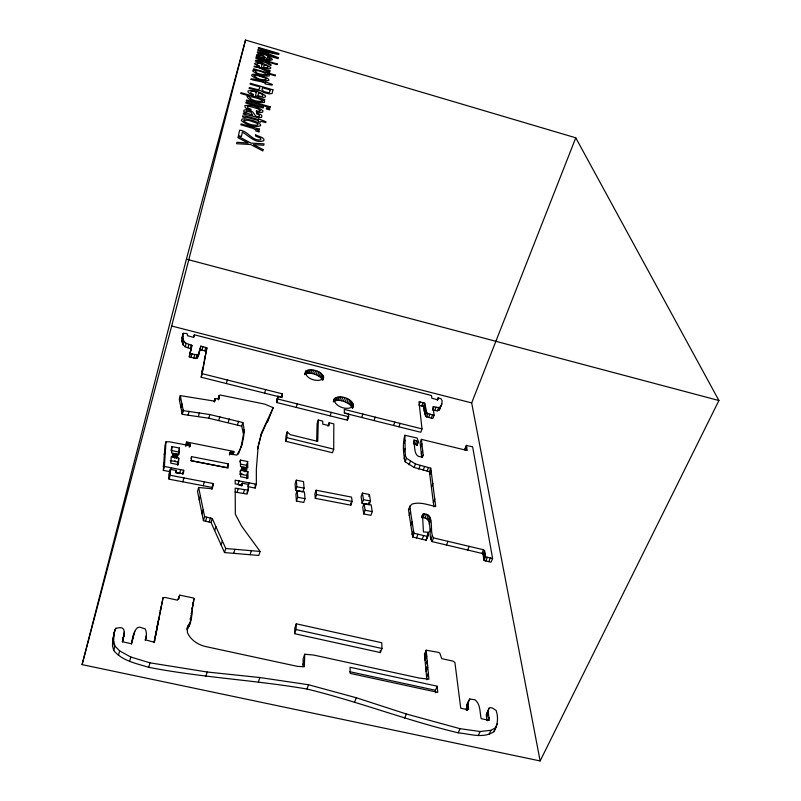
<?xml version="1.0" encoding="UTF-8"?>
<svg xmlns="http://www.w3.org/2000/svg" width="801" height="801" viewBox="0 0 801 801"><rect width="100%" height="100%" fill="white"/><g stroke="black" fill="none" stroke-linecap="round" stroke-linejoin="round"><path stroke-width="1.2" d="M249.241 482.863L248.05 486.688L255.149 488.059L256.34 484.235L256.35 469.156L258.122 447.178L261.727 432.39L273.181 407.689L264.71 404.105L220.245 395.043L219.134 395.464L218.102 399.058M185.602 445.817L186.653 442.012L233.762 451.434C234.443 454.237 228.786 450.242 230.037 453.716L236.786 455.158C242.773 445.877 245.807 433.411 242.843 422.538L209.852 414.548L183.269 410.613L180.265 395.624L214.858 401.181L215.038 398.568L219.063 398.968L219.134 395.464M255.149 488.059L255.159 484.565M228.205 463.819L228.195 468.034L191.329 460.835L191.539 456.63L228.205 463.819L227.073 467.624L190.458 460.475M329.131 422.718L329.091 425.701L322.723 424.119L322.783 421.146L318.297 420.024L317.727 441.421L290.282 434.663L287.229 431.919L286.077 435.524L285.687 441.261L332.485 452.735L333.707 449.151L333.827 423.889L329.131 422.718L327.949 426.232M344.31 413.116L420.745 432.28L422.017 428.905L344.32 409.391L344.35 412.845L348.575 413.907L348.625 416.74L347.434 420.195L276.605 402.502L277.887 396.175L282.182 397.246L282.453 393.862L202.162 373.677L206.888 347.874L200.841 346.132L198.217 356.475L197.206 358.047L195.865 358.538L189.256 356.896L191.91 345.391L186.132 343.329L184.06 341.496L182.888 338.192L183.149 333.306L187.044 333.546L187.584 335.729L193.712 337.391L194.263 334.938L195.003 334.968L430.668 395.293L431.489 395.614L431.849 398.257L436.805 399.529L437.596 399.669L438.237 397.827L441.041 398.768L442.132 400.76L441.812 404.034L439.338 409.962L437.366 410.843L432.49 410.042M276.605 402.502L277.887 396.175M186.653 442.012L186.743 443.143L190.348 444.355L190.278 445.726L169.381 441.802L165.987 441.812L164.395 466.452L183.689 470.257L183.349 473.852L176.31 472.47L176.37 470.477L170.303 469.356L170.172 475.253L213.026 483.514L212.385 488.79L198.638 487.489L197.507 491.413L203.434 520.68L211.053 522.512L224.52 552.57L258.813 555.453L260.115 551.448L241.772 526.347L235.324 514.212L235.194 488.109L248.24 490.242L247.038 494.097L235.053 492.054M213.026 483.514L211.834 489.071L212.986 485.176M486.928 720.7L486.397 714.512L488.9 708.274L490.312 707.573L492.365 708.024L496.119 710.457C498.552 717.446 497.751 725.336 493.887 731.673C483.303 738.902 469.786 733.876 458.182 732.825C407.078 720.57 358.037 701.436 306.983 689.03C254.438 680.019 201.061 677.526 148.696 667.303C136.46 663.458 122.253 661.015 113.722 650.482L112.52 645.766C114.954 640.199 112.551 633.501 115.855 628.264L120.18 627.604L122.343 628.074L123.815 629.596L124.375 633.631L122.523 641.781L131.574 643.754C133.256 638.387 132.846 631.759 137.412 627.764L139.484 627.103L145.131 628.835C147.014 632.239 146.533 636.264 145.532 639.869L154.273 642.262L163.094 597.646L165.266 597.486L177.462 600.179L179.774 595.153L193.722 598.067L194.132 598.838C190.958 608.72 193.672 621.125 186.843 629.646M112.52 645.766L112.671 639.999L114.843 629.956M316.635 441.431L317.136 423.539L318.297 420.024M488.9 708.274L488.119 711.959L489.371 720.359L481.181 718.677C479.699 712.339 480.69 704.189 474.943 699.774L469.726 699.033C467.494 701.956 468.134 705.871 468.685 709.245L467.614 709.676L460.735 708.194L454.908 662.497L453.226 661.175L441.741 658.632L439.699 652.915L438.237 652.334L426.172 650.192L428.885 679.238L419.083 678.026L313.712 655.058L304.75 654.217L304.32 666.722L297.411 666.372L206.057 646.637C198.177 644.905 190.788 640.179 187.434 632.64L187.334 627.343L190.418 622.177M302.938 666.752L303.229 658.422L304.75 654.217M256.34 484.235L235.154 480.169L235.224 483.854L242.182 485.176L242.182 483.183L248.13 484.345L248.24 490.242M294.568 633.681L294.838 627.954L296.29 623.809L381.737 642.742L382.007 648.5L380.395 652.575L294.568 633.681L296.04 629.516L296.29 623.809M178.793 458.132L178.363 464.66L170.773 463.178L171.264 456.66L178.793 458.132L177.502 465.271M179.454 448.069L179.034 454.427L171.544 452.955L172.025 446.598L179.454 448.069L178.182 455.088M285.687 441.261L286.838 437.636L287.229 431.919M211.875 487.398L169.091 479.188L169.231 473.281L170.303 469.356M170.483 471.749L163.334 470.367L164.956 445.646L165.987 441.812M421.777 516.515L423.238 514.002C435.784 513.381 428.685 531.353 433.521 537.902L483.534 549.756L484.585 550.688L483.033 554.342L484.124 560.55L491.023 562.182L492.605 558.507L472.63 446.818L466.362 445.446L467.243 450.512L421.386 439.359L423.178 455.048L422.287 456.65C412.976 458.292 415.238 445.236 413.737 439.939L418.492 441.691L417.081 438.017L404.845 435.273C402.583 443.624 403.143 453.416 405.146 461.766L414.157 467.474L429.426 471.659L433.902 506.873M282.453 393.862L281.371 397.346L201.181 377.231L206.888 347.874M468.275 706.152L466.442 710.237L466.723 705.18L468.545 701.105M422.487 514.693L423.449 531.934L428.435 532.264L427.804 536.079L426.012 540.174L412.685 537.02L408.49 509.837L409.882 506.202L412.004 504.119C419.934 501.506 427.984 504.92 435.714 506.542L430.768 468.174L415.489 463.979L406.457 458.272L405.286 455.298L404.845 435.273M244.315 429.626L241.051 447.469L242.172 443.754M189.256 356.896L191.91 345.391M189.116 626.482L190.948 618.833M190.468 618.022L190.248 619.393L191.539 615.108M192.12 607.729L191.89 609.14L193.171 604.885M192.59 604.745L192.861 603.083M426.342 539.784L428.074 534.517M153.952 642.572L163.094 597.646M131.284 643.994L134.858 631.408M122.303 641.851L122.753 639.899M257.532 448.6L261.727 432.39M200.841 346.132L197.206 358.047M246.738 469.917C246.878 467.704 242.763 466.492 241.572 468.315C241.491 472.31 248.71 468.685 246.157 471.819M82.082 664.62L186.403 259.154L245.537 40.05L575.769 137.802L718.918 400.52L540.134 760.95L82.082 664.62L171.674 326.017L245.537 40.05M190.978 348.856L185.201 346.803L183.139 344.971L181.977 341.657L181.807 338.112L183.149 333.306M181.977 341.657L182.888 338.192M183.139 344.971L184.06 341.496M185.201 346.803L186.132 343.329M187.955 347.844L188.886 344.37M190.338 348.525L191.269 345.051M193.652 337.221L194.263 334.938M112.671 639.999L113.862 635.553M115.855 628.264L113.652 634.392M190.328 351.749L191.259 348.265M189.467 355.564L190.408 352.07M164.185 454.788L165.226 450.913M180.265 395.624L179.284 399.288L182.258 414.317L208.811 418.222L241.752 426.182L243.214 433.301M191.038 357.346L191.98 353.842M179.594 400.89L180.585 397.216M163.194 466.522L164.245 462.618M113.722 650.482L114.933 646.007L113.722 641.301M163.334 470.367L164.395 466.452M193.812 358.047L194.753 354.543L198.157 354.553M180.906 407.529L181.907 403.844M172.025 446.598L170.983 450.442L178.403 451.904M195.865 358.538L196.816 355.043M182.107 413.576L183.119 409.862M182.258 414.317L183.269 410.613M198.217 356.475L200.05 349.576M172.125 456.47C177.952 446.928 179.684 464.18 172.656 454.537M124.335 632.149L123.164 638.057L124.375 633.631M172.365 456.26L172.886 454.317M172.676 456.079L173.196 454.147M118.428 655.388L119.659 650.913L114.933 646.007M201.902 350.107L202.843 346.643M123.054 638.787L123.965 635.463M172.786 456.93L173.577 454.027M122.463 641.581L123.074 639.358M173.216 456.86L174.007 453.957M173.697 456.84L174.488 453.947M169.091 475.183L170.162 471.258M174.207 456.88L174.998 453.987M168.871 477.987L169.952 474.052M171.013 469.786L171.554 467.834M174.478 457.952L175.539 454.087M169.091 479.188L170.172 475.253M174.988 458.112L176.04 454.247M205.937 351.329L204.796 350.838L205.747 347.384M175.709 457.341L176.51 454.447M176.12 457.581L176.921 454.688M188.115 414.988L189.136 411.283M176.47 457.842L177.271 454.948M176.751 458.132L177.542 455.238M177.211 457.461L177.742 455.529M204.315 359.369L205.276 355.884M201.822 371.734L202.793 368.2M201.181 377.231L202.162 373.677M175.83 472.43L176.37 470.477M175.88 472.8L176.42 470.848M185.802 445.827L186.603 442.963M132.345 639.208L133.837 633.561M185.942 446.007L186.743 443.143M131.754 641.891L132.986 637.466M180.686 469.606L179.604 473.501L176.18 472.84M187.664 445.516L188.195 443.614M189.096 447.008L189.897 444.154M129.562 661.516L130.803 657.04L119.659 650.913M189.817 446.257L190.348 444.355M189.787 446.888L190.318 444.986M198.408 416.43L199.439 412.735M182.598 474.152L183.689 470.257M183.059 473.511L183.609 471.559M353.241 406.267C353.221 398.518 339.033 393.782 333.927 399.409C334.918 406.898 347.614 411.083 353.241 406.267L352.46 408.54M182.818 481.812L183.92 477.897M190.998 458.552L191.539 456.63M145.231 640.079L146.423 635.353M145.281 640.219L145.912 638.017M208.811 418.222L209.852 414.548M214.137 401.621L215.038 398.568M214.368 401.922L214.878 400.11M218.413 399.829L219.094 397.426M160.16 610.682L161.401 606.367M226.333 383.539L227.344 380.004M157.967 621.956L159.219 617.611M157.216 625.791L158.468 621.446M156.575 629.115L157.827 624.76M155.734 633.421L156.996 629.045M155.414 635.083L156.676 630.707M154.603 639.258L155.865 634.873M154.162 642.592L154.793 640.389M218.783 420.265L219.834 416.6M148.696 667.303L149.987 662.838L207.209 672.009L259.894 677.546L308.555 684.755L356.285 697.751L406.377 714.001L460.044 728.68L480.129 731.513L490.943 730.302L495.799 727.578M199.199 499.784L200.35 495.839M203.234 485.716L204.365 481.822M228.205 422.487L229.276 418.833M202.042 513.801L203.204 509.816L198.638 487.489M178.413 599.278L179.044 597.145M178.523 599.408L179.774 595.153M203.434 520.68L204.615 516.675L203.204 509.816M205.597 521.191L206.778 517.196M237.466 424.951L238.558 421.296M209.241 522.062L210.423 518.067L212.245 518.517L225.762 548.515L224.52 552.57M229.476 454.197L230.037 452.315M229.426 455.018L230.257 452.195M231.229 454.187L231.789 452.305M211.053 522.512L212.245 518.517M232.851 454.317L233.762 451.434M232.921 454.758L233.762 451.934M233.201 454.277L233.762 452.405M241.752 426.182L242.843 422.538M193.502 600.96L194.132 598.838M214.678 530.592L215.88 526.587M192.781 604.515L193.742 601.331M192.761 605.596L193.401 603.473M191.139 613.856L192.42 609.581M187.174 628.565L188.145 625.331M191.119 615.879L191.759 613.736M188.105 627.854L189.406 623.538M239.849 461.987L240.42 460.094L247.669 461.526L247.799 467.914L240.5 466.482L240.42 460.094M239.96 472.099L240.54 470.197L247.869 471.629L248.01 478.187L240.61 476.745L240.54 470.197M264.6 393.131L265.672 389.626M241.602 469.566L242.182 467.674M241.952 469.446L242.533 467.544M242.363 469.366L242.943 467.474M239.129 480.9L237.957 484.745L242.443 485.606M242.533 470.297L243.394 467.454M243.023 470.337L243.894 467.494M243.544 470.437L244.415 467.594M237.126 492.204L238.297 488.34M221.116 544.98L222.348 540.945M244.045 470.598L244.916 467.754M244.215 471.739L245.376 467.944M246.578 468.495L246.518 465.291L247.669 461.526M244.916 471.028L245.787 468.185M245.276 471.288L246.147 468.445M245.567 471.579L246.438 468.735M241.301 486.067L242.182 483.183M241.572 485.526L242.162 483.604M246.067 470.928L246.648 469.036M246.768 478.718L246.708 475.434L247.869 471.629M243.354 493.396L244.545 489.531M257.552 449.031L258.122 447.178M260.605 436.034L268.645 418.412M273.181 407.689L267.534 422.007M247.028 492.735L248.23 488.89M276.735 400.48L277.827 396.966M276.615 401.822L277.707 398.307M281.652 397.206L282.373 394.883M233.692 553.341L234.953 549.296M181.807 338.112L183.059 336.46M205.817 676.394L207.209 672.009M304.951 373.526L305.662 371.284C311.369 367.629 325.596 371.744 322.993 379.924M304.59 374.648L306.443 370.683M305.371 374.047L306.413 373.606L307.484 370.242M296.21 407.399L297.331 403.904M306.413 373.606L307.694 373.336L308.765 369.972M250.092 554.723L251.384 550.698M307.694 373.336L309.166 373.236L310.237 369.882M309.166 373.236L310.798 373.326L311.879 369.972M310.798 373.326L312.57 373.596L313.642 370.242M312.57 373.596L314.403 374.067L315.484 370.713M323.664 376.74L322.563 380.095L320.44 377.181L316.155 374.688L317.246 371.334M317.767 375.429L318.858 372.075M319.209 376.27L320.3 372.916M320.44 377.181L321.531 373.827M321.431 378.142L322.523 374.788M322.152 379.123L323.244 375.759M296.34 480.179L295.098 483.924L295.609 490.492L302.838 491.894L304.09 488.139L303.509 481.581L296.34 480.179L296.861 486.728L295.609 490.492M297.161 490.552L295.909 494.327L296.43 501.066L303.749 502.467L305.021 498.683L304.43 491.954L297.161 490.552L297.702 497.271L296.43 501.066M333.627 400.85L334.387 398.578M333.246 401.992L335.168 397.907M330.082 415.859L331.244 412.395M334.027 401.321L335.098 400.82L336.24 397.406M335.098 400.82L336.42 400.5L337.561 397.096M336.42 400.5L337.952 400.37L339.093 396.966M337.952 400.37L339.664 400.44L340.805 397.036M339.664 400.44L341.506 400.72L342.658 397.316M341.506 400.72L343.449 401.211L344.6 397.807M353.381 404.315L352.21 407.719L349.867 404.545L345.301 401.862L346.453 398.467M316.125 490.232L314.853 493.967L315.294 498.322L350.838 505.181L352.17 501.456L351.549 497.111L316.125 490.232L316.575 494.567L315.294 498.322M347.013 402.653L348.165 399.258M323.734 377.682C319.679 383.749 304.05 378.743 305.662 371.284M348.545 403.554L349.707 400.16M349.867 404.545L351.028 401.141M350.948 405.576L352.11 402.182M347.424 419.444L348.605 415.989M351.739 406.648L352.911 403.243M258.403 681.871L259.894 677.546M352.72 407.619L353.501 405.346M361.722 417.481L362.913 414.057M374.047 420.565L375.258 417.161M362.412 493.106L361.091 496.79L362.122 503.378L369.161 504.74L370.503 501.046L369.411 494.477L362.412 493.106L363.454 499.674L362.122 503.378M303.008 664.65L304.54 660.424M364.065 503.509L362.713 507.213L363.764 513.972L370.893 515.343L372.265 511.619L371.143 504.88L364.065 503.509L365.126 510.247L363.764 513.972M393.601 425.471L394.843 422.077M368.75 496.31L369.411 494.477M398.858 426.793L400.1 423.399M306.983 689.03L308.555 684.755M403.654 443.864L404.926 440.42M434.102 415.208L427.934 413.626L426.713 412.585L424.73 403.163L420.225 402.012L419.003 405.296L423.509 406.447L425.461 415.889L426.693 416.941L432.85 418.512L434.102 415.208L432.991 406.668L438.608 407.579L440.58 406.698L441.812 404.034M403.794 452.044L405.076 448.57M421.767 406.007L422.988 402.723M403.984 458.793L405.286 455.298M423.509 406.447L424.73 403.163M423.759 408.37L424.991 405.086M423.989 410.222L425.221 406.928M405.146 461.766L406.457 458.272M424.15 411.584L425.391 408.28M413.807 442.583L414.658 440.3M424.61 413.957L425.852 410.653M425.461 415.889L426.713 412.585M415.288 444.485L416.58 441.061M426.693 416.941L427.934 413.626M409.041 464.8L410.352 461.306M413.376 443.724L416.941 445.136L418.222 441.711M416.941 445.136L418.492 441.691M428.705 417.461L429.947 414.147M421.386 439.359L420.104 442.773L421.726 457.361M432.9 408.951L433.721 406.768M437.326 400.25L438.237 397.827L437.516 400.009M493.887 731.673L497.231 723.784M431.298 418.112L432.55 414.808M420.595 447.228L421.897 443.804M434.783 410.543L436.024 407.268M414.157 467.474L415.489 463.979M437.366 410.843L438.608 407.579M421.346 453.917L422.648 450.462M439.338 409.962L440.58 406.698M422.297 457.361L423.178 455.048M418.833 469.056L420.165 465.561M423.188 470.127L424.53 466.633M409.161 515.433L410.573 511.779L409.882 506.202M427.073 471.088L428.425 467.594M429.426 471.659L430.768 468.174M429.997 474.242L431.349 470.748M410.653 525.446L412.084 521.761L410.573 511.779M412.034 534.447L413.486 530.733L412.084 521.761M431.529 487.048L432.9 483.514M412.685 537.02L414.127 533.306L413.486 530.733M421.616 517.606L422.327 515.774M423.238 514.002L421.817 517.646C434.382 517.035 427.213 535.048 432.049 541.606L481.982 553.411L483.033 554.342M423.168 517.456L424.59 513.811M416.52 537.932L417.982 534.217M425.061 517.877L426.492 514.232M540.134 760.95L471.669 402.913L575.769 137.802M354.623 701.986L356.285 697.751M426.843 518.748L428.275 515.113M433.381 502.507L434.783 498.923M428.165 519.899L429.596 516.255M428.835 521.151L430.267 517.506M422.177 539.273L423.639 535.559M429.176 524.184L430.628 520.53M427.263 535.649L428.435 532.264M426.012 540.174L427.804 536.079M430.037 531.834L431.489 528.159M466.653 447.098L465.311 450.452L465.031 448.81L466.362 445.446M466.763 445.346L465.031 448.81M430.858 539.243L432.33 535.549M432.049 541.606L433.521 537.902M238.348 454.117L240.6 448.58M446.487 545.02L447.979 541.326M467.674 550.027L469.206 546.362M426.833 679.769L424.49 654.207L426.172 650.192M424.72 656.69L426.402 652.665M424.93 659.003L426.613 654.978M425.051 660.304L426.733 656.279M425.481 664.98L427.173 660.945M404.615 718.197L406.377 714.001M425.892 669.456L427.594 665.401M426.062 671.318L427.764 667.263M426.613 677.396L428.335 673.331M481.982 553.411L483.534 549.756M483.464 556.865L485.026 553.201M483.924 559.539L485.486 555.864L484.585 550.688M484.124 560.55L485.486 555.864M485.837 560.96L487.409 557.286M488.77 561.651L490.342 557.977M435.634 692.745L435.394 690.272L437.146 686.187L350.067 667.253L350.147 673.391L437.767 692.364L437.146 686.187M469.726 699.033L466.723 705.18M466.282 708.585L468.114 704.5M466.372 709.656L468.195 705.511M467.063 710.457L468.435 707.393M458.182 732.825L460.044 728.68M486.397 714.512L488.26 710.447M486.257 716.024L488.119 711.959M478.227 735.638L480.129 731.513M486.487 717.696L488.36 713.621M487.549 720.68L488.96 717.616M489.041 734.417L490.943 730.302M408.49 509.837L409.902 508.445M424.49 654.207L425.151 653.806M175.479 460.965L174.528 460.996M225.762 548.515L260.115 551.448M297.702 497.271L305.021 498.683M365.126 510.247L372.265 511.619M296.861 486.728L304.09 488.139M363.454 499.674L370.503 501.046M316.575 494.567L352.17 501.456M170.213 460.535L177.722 461.997M239.379 474.002L246.708 475.434M240.49 464.109L246.518 465.291M420.225 402.012L418.963 401.762L422.017 428.905M349.677 671.689L435.394 690.272M296.04 629.516L382.007 648.5M485.696 556.875L492.605 558.507M414.127 533.306L427.474 536.47M204.615 516.675L210.423 518.067M276.806 399.679L277.777 399.919M286.838 437.636L333.707 449.151M277.697 398.988L348.625 416.74M243.043 474.372L241.602 473.852M190.197 353.391L194.753 354.543M199.9 349.596L204.796 350.838M171.674 326.017L471.669 402.913M186.403 259.154L718.918 400.52M130.803 657.04L149.987 662.838M314.403 374.067L316.155 374.688M343.449 401.211L345.301 401.862M416.75 443.904L417.211 445.116M368.8 502.537L369.161 504.74M350.538 502.998L350.838 505.181M380.285 650.272L380.395 652.575M347.404 418.072L347.434 420.195M258.052 57.422L256.18 57.111L256.33 56.34L258.533 56.641L256.4 54.959C260.966 50.653 265.451 59.955 269.977 59.424L270.017 58.533L267.514 57.312L267.634 56.691L271.449 58.323L272.36 59.715L269.747 60.516L258.052 57.422M250.963 79.179C254.177 81.161 260.826 80.581 265.351 83.214L265.211 83.945L272.13 85.186L272.26 84.415L265.612 81.822L265.491 82.443L253.276 78.929L250.963 79.179M245.416 114.393L243.234 114.082L243.444 113.051L246.007 113.331L243.574 111.209C244.075 108.135 249.261 110.608 251.254 111.129C254.848 112.2 254.328 118.358 259.314 116.345L259.384 115.154L256.5 113.682L256.66 112.851L261.076 114.793L261.907 115.734L261.637 117.367L257.972 117.627L245.416 114.393M242.543 116.195L242.663 116.986L245.056 117.667L245.847 117.016L258.343 120.53L258.172 121.412L260.635 122.122L260.796 121.241L265.792 122.663L265.942 121.732L258.653 118.858L258.513 119.599L245.096 115.825L242.543 116.195M263.068 149.587L262.838 150.968L250.643 144.52L236.595 143.709L236.926 142.288L248.15 143.049L237.957 137.712L238.267 136.36L250.923 143.099L264.02 143.85L263.779 145.271L253.496 144.621L263.068 149.587M269.777 108.976L269.627 109.867L266.332 108.916L266.493 108.035L269.777 108.976M270.137 106.813L269.987 107.674L246.328 100.856L246.518 100.015L270.137 106.813M272.941 89.822L272.14 93.457L269.276 93.937L264.06 92.606L260.625 90.703L249.111 88.601L249.351 87.519L257.682 89.612L259.464 88.931L259.864 86.949L250.122 84.115L250.323 83.254L272.941 89.822M275.434 75.174L275.314 75.885L267.424 73.572L269.056 74.663L269.336 75.915C263.719 76.746 257.181 74.443 252.726 71.029L252.986 70.178L255.489 70.047L253.456 69.457L253.607 68.786L275.434 75.174M277.206 63.98L277.096 64.651L264.831 61.046L271.058 64.741L270.898 65.632L265.401 62.348L255.339 61.156L255.539 60.275L263.619 61.297L255.96 58.433L256.1 57.782L277.206 63.98M278.257 57.612L278.087 58.663L257.291 52.526L257.451 51.845L274.953 57.021L257.792 50.333L257.952 49.622L275.614 53.226L258.292 48.13L258.443 47.459L278.938 53.507L278.768 54.538L261.066 50.924L278.257 57.612M270.157 89.932L269.607 92.455L268.625 92.746L263.879 91.574L262.037 89.712L262.428 87.689L270.157 89.932M259.374 129.071L259.204 129.992L256.05 129.091L259.093 131.044L259.194 131.965L255.93 131.044L255.829 129.992L253.246 128.44L240.881 124.826L241.101 123.865L259.374 129.071M269.967 70.768L269.837 71.449L267.113 70.658L269.767 72.24C266.893 72.671 259.464 66.173 254.037 66.863L254.207 66.153L269.967 70.768M263.279 107.104L263.118 107.985L245.837 103.019L246.037 102.138L263.279 107.104M264.66 99.524L264.51 100.335L262.257 99.684L264.58 101.417L264.51 102.398C259.123 103.119 248.65 101.417 246.978 96.27L249.461 96.01L240.741 93.487L240.941 92.666L264.66 99.524M255.639 134.928L255.449 135.94L260.736 138.263L260.756 139.845C251.995 141.306 248.09 130.773 239.669 130.193L238.438 135.609L241.421 136.46L242.373 132.125C248.821 135.78 255.509 143.96 263.799 140.726L263.95 139.294L262.348 137.642L255.639 134.928M256.47 110.918L256.3 111.78L260.495 112.541L262.588 112.2L263.028 110.949C258.393 106.833 250.993 104.541 244.876 105.602L245.246 107.484A6.258 1.832 16.4 0 0 247.869 109.086L250.843 110.208L251.023 109.347L248.05 108.025L247.299 106.533A3.755 1.101 16.4 0 1 249.141 106.313L257.962 108.746L260.475 110.738L259.234 111.329L256.47 110.918M258.503 92.986L257.962 95.679C264.03 98.032 264.901 94.208 258.503 92.986M264.14 64.881L263.679 67.204C268.826 69.667 269.947 65.582 264.14 64.881M256.27 92.315L255.529 95.88L263.609 97.452L265.381 96.981L265.612 96C261.136 92.055 254.007 89.752 248.11 90.853L247.97 91.985L249.471 93.397L253.296 95.159L253.466 94.348C247.419 92.666 252.485 89.712 256.27 92.315M262.067 64.25L261.426 67.324L268.906 68.856L270.538 68.496L270.748 67.644C266.953 64.621 257.812 60.355 254.398 63.79L258.453 66.323L259.354 66.653L259.504 65.952C253.877 64.37 258.603 61.907 262.067 64.25M260.575 125.457L260.335 125.937C254.087 127.599 245.997 124.866 241.351 120.52L242.182 118.979L245.687 118.828L253.296 120.651L258.242 122.763A7.77 2.343 16.4 0 1 260.515 124.836L260.575 125.457M268.766 80.09L268.555 80.47C262.888 81.582 255.97 79.219 251.614 75.534L252.325 74.313L255.429 74.303L266.643 77.857A6.939 1.872 16.7 0 1 268.695 79.589L268.766 80.09M244.135 120.3L243.975 121.131C247.599 123.965 253.106 125.767 257.692 125.076L257.882 124.235A4.305 1.302 16.4 0 0 256.05 122.813L248.35 120.3L244.135 120.3M254.077 75.444C255.299 78.498 263.879 81.131 266.343 79.029A3.845 1.031 16.7 0 0 264.69 77.827L257.812 75.574L254.077 75.444M267.154 74.773C248.871 74.403 254.798 65.872 267.154 74.773M262.237 101.106L261.987 101.457C258.152 101.507 250.783 100.616 249.441 96.991L252.095 96.921L257.712 98.403L260.756 99.624L262.237 101.106M246.237 111.189L246.057 112.01L247.129 113.151L252.715 115.204L250.943 112.15L246.237 111.189M258.673 55.039L259.484 56.551L264.31 58.313L262.718 55.95L258.673 55.039"/></g></svg>
